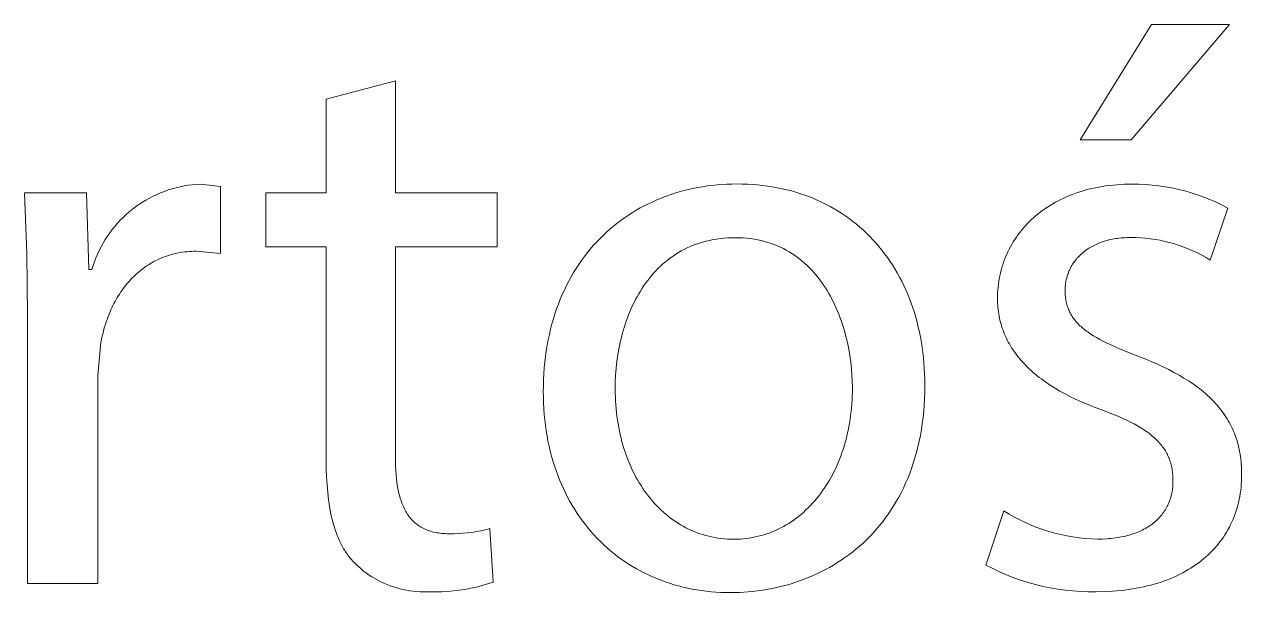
# Model space of a CAD drawing. Header units: millimetres. Extents: x 2840 to 6121, y 744 to 3036.
# Drawn here: x 5275.65 to 5325.23, y 798.66 to 821.79 of the extents above; entities that cross this region are included whole.
import ezdxf

# ---------------------------------------------------------------- set-up
doc = ezdxf.new("R2010")
doc.units = ezdxf.units.MM
doc.header["$MEASUREMENT"] = 0
doc.layers.add('Domyślny', color=7, linetype='Continuous', true_color=0x000000)

msp = doc.modelspace()

# ---------------------------------------------------------------- linework, layer by layer
at = {"layer": 'Domyślny', "color": 18, "lineweight": 15, "true_color": 0x000000}
for p, q in [((5318.652, 817.088), (5321.559, 821.787)), ((5324.738, 821.787), (5320.728, 817.088)), ((5321.559, 821.787), (5324.738, 821.787)), ((5287.947, 818.738), (5290.766, 819.492)), ((5290.766, 819.492), (5290.766, 814.925)), ((5287.947, 814.925), (5287.947, 818.738)), ((5320.728, 817.088), (5318.652, 817.088)), ((5281.357, 814.992), (5281.514, 815.047)), ((5281.514, 815.047), (5281.673, 815.097)), ((5281.673, 815.097), (5281.834, 815.141)), ((5281.834, 815.141), (5281.996, 815.179)), ((5281.996, 815.179), (5282.16, 815.212)), ((5282.16, 815.212), (5282.324, 815.239)), ((5282.324, 815.239), (5282.489, 815.26)), ((5282.489, 815.26), (5282.655, 815.276)), ((5282.655, 815.276), (5282.822, 815.286)), ((5282.822, 815.286), (5283.641, 815.187)), ((5283.641, 815.187), (5283.641, 812.467)), ((5302.506, 815.02), (5302.695, 815.067)), ((5302.695, 815.067), (5302.885, 815.109)), ((5302.885, 815.109), (5303.078, 815.148)), ((5303.078, 815.148), (5303.272, 815.181)), ((5303.272, 815.181), (5303.468, 815.211)), ((5303.468, 815.211), (5303.666, 815.235)), ((5303.666, 815.235), (5303.866, 815.256)), ((5303.866, 815.256), (5304.067, 815.272)), ((5304.067, 815.272), (5304.269, 815.283)), ((5304.269, 815.283), (5304.473, 815.29)), ((5304.473, 815.29), (5304.678, 815.292)), ((5304.678, 815.292), (5304.891, 815.29)), ((5304.891, 815.29), (5305.102, 815.283)), ((5305.102, 815.283), (5305.31, 815.271)), ((5305.31, 815.271), (5305.517, 815.254)), ((5305.517, 815.254), (5305.72, 815.232)), ((5305.72, 815.232), (5305.922, 815.206)), ((5305.922, 815.206), (5306.121, 815.175)), ((5306.121, 815.175), (5306.318, 815.14)), ((5306.318, 815.14), (5306.512, 815.1)), ((5306.512, 815.1), (5306.704, 815.056)), ((5306.704, 815.056), (5306.893, 815.007)), ((5318.73, 815), (5318.862, 815.039)), ((5318.862, 815.039), (5318.996, 815.074)), ((5318.996, 815.074), (5319.132, 815.107)), ((5319.132, 815.107), (5319.271, 815.138)), ((5319.271, 815.138), (5319.412, 815.165)), ((5319.412, 815.165), (5319.554, 815.19)), ((5319.554, 815.19), (5319.699, 815.212)), ((5319.699, 815.212), (5319.846, 815.231)), ((5319.846, 815.231), (5319.996, 815.248)), ((5319.996, 815.248), (5320.147, 815.261)), ((5320.147, 815.261), (5320.3, 815.272)), ((5320.3, 815.272), (5320.455, 815.28)), ((5320.455, 815.28), (5320.613, 815.284)), ((5320.613, 815.284), (5320.772, 815.286)), ((5320.772, 815.286), (5321.043, 815.282)), ((5321.043, 815.282), (5321.314, 815.27)), ((5321.314, 815.27), (5321.584, 815.249)), ((5321.584, 815.249), (5321.853, 815.218)), ((5321.853, 815.218), (5322.121, 815.179)), ((5322.121, 815.179), (5322.388, 815.13)), ((5322.388, 815.13), (5322.653, 815.073)), ((5322.653, 815.073), (5322.916, 815.007)), ((5275.761, 812.446), (5275.654, 814.925)), ((5275.654, 814.925), (5278.189, 814.925)), ((5278.189, 814.925), (5278.287, 811.811)), ((5280.322, 814.459), (5280.461, 814.551)), ((5280.461, 814.551), (5280.604, 814.637)), ((5280.604, 814.637), (5280.749, 814.719)), ((5280.749, 814.719), (5280.897, 814.795)), ((5280.897, 814.795), (5281.048, 814.866)), ((5281.048, 814.866), (5281.201, 814.932)), ((5281.201, 814.932), (5281.357, 814.992)), ((5285.489, 812.729), (5285.489, 814.925)), ((5285.489, 814.925), (5287.947, 814.925)), ((5290.766, 814.925), (5294.907, 814.925)), ((5294.907, 814.925), (5294.907, 812.729)), ((5301.071, 814.49), (5301.243, 814.571)), ((5301.243, 814.571), (5301.416, 814.648)), ((5301.416, 814.648), (5301.592, 814.721)), ((5301.592, 814.721), (5301.771, 814.789)), ((5301.771, 814.789), (5301.951, 814.853)), ((5301.951, 814.853), (5302.134, 814.913)), ((5302.134, 814.913), (5302.319, 814.969)), ((5302.319, 814.969), (5302.506, 815.02)), ((5306.893, 815.007), (5307.08, 814.954)), ((5307.08, 814.954), (5307.264, 814.896)), ((5307.264, 814.896), (5307.445, 814.834)), ((5307.445, 814.834), (5307.624, 814.768)), ((5307.624, 814.768), (5307.8, 814.697)), ((5307.8, 814.697), (5307.973, 814.623)), ((5307.973, 814.623), (5308.143, 814.544)), ((5308.143, 814.544), (5308.311, 814.461)), ((5317.534, 814.484), (5317.643, 814.546)), ((5317.643, 814.546), (5317.754, 814.606)), ((5317.754, 814.606), (5317.868, 814.663)), ((5317.868, 814.663), (5317.984, 814.719)), ((5317.984, 814.719), (5318.103, 814.772)), ((5318.103, 814.772), (5318.224, 814.822)), ((5318.224, 814.822), (5318.347, 814.87)), ((5318.347, 814.87), (5318.472, 814.916)), ((5318.472, 814.916), (5318.6, 814.96)), ((5318.6, 814.96), (5318.73, 815)), ((5322.916, 815.007), (5323.176, 814.932)), ((5323.176, 814.932), (5323.434, 814.848)), ((5323.434, 814.848), (5323.689, 814.756)), ((5323.689, 814.756), (5323.94, 814.655)), ((5323.94, 814.655), (5324.188, 814.545)), ((5324.188, 814.545), (5324.432, 814.428)), ((5279.677, 813.933), (5279.798, 814.047)), ((5279.798, 814.047), (5279.924, 814.157)), ((5279.924, 814.157), (5280.053, 814.262)), ((5280.053, 814.262), (5280.185, 814.363)), ((5280.185, 814.363), (5280.322, 814.459)), ((5300.252, 814.022), (5300.41, 814.124)), ((5300.41, 814.124), (5300.572, 814.222)), ((5300.572, 814.222), (5300.736, 814.315)), ((5300.736, 814.315), (5300.902, 814.405)), ((5300.902, 814.405), (5301.071, 814.49)), ((5308.311, 814.461), (5308.476, 814.374)), ((5308.476, 814.374), (5308.637, 814.282)), ((5308.637, 814.282), (5308.796, 814.187)), ((5308.796, 814.187), (5308.952, 814.088)), ((5308.952, 814.088), (5309.105, 813.985)), ((5316.837, 813.99), (5316.929, 814.067)), ((5316.929, 814.067), (5317.024, 814.141)), ((5317.024, 814.141), (5317.121, 814.214)), ((5317.121, 814.214), (5317.22, 814.284)), ((5317.22, 814.284), (5317.322, 814.353)), ((5317.322, 814.353), (5317.427, 814.419)), ((5317.427, 814.419), (5317.534, 814.484)), ((5324.673, 814.302), (5323.951, 812.194)), ((5324.432, 814.428), (5324.673, 814.302)), ((5279.232, 813.437), (5279.337, 813.567)), ((5279.337, 813.567), (5279.446, 813.693)), ((5279.446, 813.693), (5279.559, 813.815)), ((5279.559, 813.815), (5279.677, 813.933)), ((5299.501, 813.453), (5299.645, 813.575)), ((5299.645, 813.575), (5299.793, 813.693)), ((5299.793, 813.693), (5299.943, 813.807)), ((5299.943, 813.807), (5300.096, 813.917)), ((5300.096, 813.917), (5300.252, 814.022)), ((5309.105, 813.985), (5309.255, 813.878)), ((5309.255, 813.878), (5309.401, 813.767)), ((5309.401, 813.767), (5309.545, 813.653)), ((5309.545, 813.653), (5309.685, 813.534)), ((5309.685, 813.534), (5309.823, 813.412)), ((5316.336, 813.492), (5316.413, 813.58)), ((5316.413, 813.58), (5316.493, 813.665)), ((5316.493, 813.665), (5316.575, 813.749)), ((5316.575, 813.749), (5316.66, 813.831)), ((5316.66, 813.831), (5316.747, 813.912)), ((5316.747, 813.912), (5316.837, 813.99)), ((5278.946, 813.027), (5279.037, 813.167)), ((5279.037, 813.167), (5279.132, 813.303)), ((5279.132, 813.303), (5279.232, 813.437)), ((5298.955, 812.926), (5299.087, 813.063)), ((5299.087, 813.063), (5299.222, 813.197)), ((5299.222, 813.197), (5299.36, 813.327)), ((5299.36, 813.327), (5299.501, 813.453)), ((5303.849, 813.051), (5303.704, 813.027)), ((5303.996, 813.071), (5303.849, 813.051)), ((5304.146, 813.087), (5303.996, 813.071)), ((5304.299, 813.098), (5304.146, 813.087)), ((5304.454, 813.105), (5304.299, 813.098)), ((5304.612, 813.107), (5304.454, 813.105)), ((5304.771, 813.105), (5304.612, 813.107)), ((5304.927, 813.097), (5304.771, 813.105)), ((5305.08, 813.085), (5304.927, 813.097)), ((5305.23, 813.068), (5305.08, 813.085)), ((5305.376, 813.047), (5305.23, 813.068)), ((5305.52, 813.021), (5305.376, 813.047)), ((5309.823, 813.412), (5309.957, 813.286)), ((5309.957, 813.286), (5310.087, 813.157)), ((5310.087, 813.157), (5310.215, 813.024)), ((5315.99, 813.031), (5316.054, 813.126)), ((5316.054, 813.126), (5316.121, 813.22)), ((5316.121, 813.22), (5316.19, 813.312)), ((5316.19, 813.312), (5316.262, 813.403)), ((5316.262, 813.403), (5316.336, 813.492)), ((5319.963, 813.042), (5319.895, 813.028)), ((5320.032, 813.055), (5319.963, 813.042)), ((5320.103, 813.067), (5320.032, 813.055)), ((5320.174, 813.077), (5320.103, 813.067)), ((5320.247, 813.086), (5320.174, 813.077)), ((5320.321, 813.094), (5320.247, 813.086)), ((5320.396, 813.1), (5320.321, 813.094)), ((5320.472, 813.105), (5320.396, 813.1)), ((5320.549, 813.109), (5320.472, 813.105)), ((5320.627, 813.111), (5320.549, 813.109)), ((5320.706, 813.111), (5320.627, 813.111)), ((5320.907, 813.109), (5320.706, 813.111)), ((5321.108, 813.1), (5320.907, 813.109)), ((5321.309, 813.085), (5321.108, 813.1)), ((5321.508, 813.063), (5321.309, 813.085)), ((5321.707, 813.034), (5321.508, 813.063)), ((5278.635, 812.438), (5278.705, 812.589)), ((5278.705, 812.589), (5278.78, 812.738)), ((5278.78, 812.738), (5278.861, 812.883)), ((5278.861, 812.883), (5278.946, 813.027)), ((5282.373, 812.544), (5282.28, 812.536)), ((5282.467, 812.55), (5282.373, 812.544)), ((5282.562, 812.553), (5282.467, 812.55)), ((5282.658, 812.554), (5282.562, 812.553)), ((5283.641, 812.467), (5282.658, 812.554)), ((5287.947, 812.729), (5285.489, 812.729)), ((5287.947, 804.054), (5287.947, 812.729)), ((5294.907, 812.729), (5290.766, 812.729)), ((5290.766, 812.729), (5290.766, 804.152)), ((5298.579, 812.489), (5298.701, 812.639)), ((5298.701, 812.639), (5298.826, 812.784)), ((5298.826, 812.784), (5298.955, 812.926)), ((5302.41, 812.568), (5302.295, 812.502)), ((5302.527, 812.631), (5302.41, 812.568)), ((5302.647, 812.69), (5302.527, 812.631)), ((5302.77, 812.745), (5302.647, 812.69)), ((5302.895, 812.797), (5302.77, 812.745)), ((5303.023, 812.845), (5302.895, 812.797)), ((5303.154, 812.889), (5303.023, 812.845)), ((5303.287, 812.929), (5303.154, 812.889)), ((5303.423, 812.966), (5303.287, 812.929)), ((5303.562, 812.998), (5303.423, 812.966)), ((5303.704, 813.027), (5303.562, 812.998)), ((5305.661, 812.99), (5305.52, 813.021)), ((5305.799, 812.955), (5305.661, 812.99)), ((5305.934, 812.916), (5305.799, 812.955)), ((5306.066, 812.873), (5305.934, 812.916)), ((5306.196, 812.826), (5306.066, 812.873)), ((5306.322, 812.775), (5306.196, 812.826)), ((5306.446, 812.72), (5306.322, 812.775)), ((5306.566, 812.661), (5306.446, 812.72)), ((5306.684, 812.598), (5306.566, 812.661)), ((5306.8, 812.532), (5306.684, 812.598)), ((5310.215, 813.024), (5310.339, 812.887)), ((5310.339, 812.887), (5310.46, 812.747)), ((5310.46, 812.747), (5310.577, 812.603)), ((5310.577, 812.603), (5310.691, 812.456)), ((5315.711, 812.532), (5315.761, 812.634)), ((5315.761, 812.634), (5315.815, 812.735)), ((5315.815, 812.735), (5315.87, 812.835)), ((5315.87, 812.835), (5315.929, 812.934)), ((5315.929, 812.934), (5315.99, 813.031)), ((5318.822, 812.545), (5318.777, 812.51)), ((5318.867, 812.58), (5318.822, 812.545)), ((5318.914, 812.614), (5318.867, 812.58)), ((5318.962, 812.646), (5318.914, 812.614)), ((5319.012, 812.678), (5318.962, 812.646)), ((5319.062, 812.709), (5319.012, 812.678)), ((5319.114, 812.739), (5319.062, 812.709)), ((5319.167, 812.767), (5319.114, 812.739)), ((5319.221, 812.795), (5319.167, 812.767)), ((5319.276, 812.822), (5319.221, 812.795)), ((5319.333, 812.848), (5319.276, 812.822)), ((5319.391, 812.872), (5319.333, 812.848)), ((5319.449, 812.896), (5319.391, 812.872)), ((5319.51, 812.918), (5319.449, 812.896)), ((5319.571, 812.94), (5319.51, 812.918)), ((5319.633, 812.96), (5319.571, 812.94)), ((5319.697, 812.979), (5319.633, 812.96)), ((5319.762, 812.996), (5319.697, 812.979)), ((5319.827, 813.013), (5319.762, 812.996)), ((5319.895, 813.028), (5319.827, 813.013)), ((5321.905, 812.999), (5321.707, 813.034)), ((5322.102, 812.957), (5321.905, 812.999)), ((5322.297, 812.909), (5322.102, 812.957)), ((5322.49, 812.854), (5322.297, 812.909)), ((5322.682, 812.793), (5322.49, 812.854)), ((5322.871, 812.726), (5322.682, 812.793)), ((5323.058, 812.652), (5322.871, 812.726)), ((5323.243, 812.572), (5323.058, 812.652)), ((5323.425, 812.486), (5323.243, 812.572)), ((5275.785, 809.965), (5275.761, 812.446)), ((5278.456, 811.971), (5278.51, 812.128)), ((5278.51, 812.128), (5278.57, 812.284)), ((5278.57, 812.284), (5278.635, 812.438)), ((5280.779, 812.047), (5280.706, 812.002)), ((5280.854, 812.091), (5280.779, 812.047)), ((5280.929, 812.133), (5280.854, 812.091)), ((5281.006, 812.173), (5280.929, 812.133)), ((5281.083, 812.211), (5281.006, 812.173)), ((5281.162, 812.247), (5281.083, 812.211)), ((5281.242, 812.281), (5281.162, 812.247)), ((5281.323, 812.313), (5281.242, 812.281)), ((5281.405, 812.344), (5281.323, 812.313)), ((5281.488, 812.372), (5281.405, 812.344)), ((5281.572, 812.399), (5281.488, 812.372)), ((5281.657, 812.423), (5281.572, 812.399)), ((5281.743, 812.446), (5281.657, 812.423)), ((5281.83, 812.466), (5281.743, 812.446)), ((5281.918, 812.484), (5281.83, 812.466)), ((5282.007, 812.5), (5281.918, 812.484)), ((5282.097, 812.515), (5282.007, 812.5)), ((5282.188, 812.527), (5282.097, 812.515)), ((5282.28, 812.536), (5282.188, 812.527)), ((5298.235, 812.019), (5298.346, 812.179)), ((5298.346, 812.179), (5298.461, 812.336)), ((5298.461, 812.336), (5298.579, 812.489)), ((5301.761, 812.125), (5301.662, 812.04)), ((5301.863, 812.206), (5301.761, 812.125)), ((5301.967, 812.285), (5301.863, 812.206)), ((5302.073, 812.361), (5301.967, 812.285)), ((5302.183, 812.433), (5302.073, 812.361)), ((5302.295, 812.502), (5302.183, 812.433)), ((5306.912, 812.463), (5306.8, 812.532)), ((5307.022, 812.39), (5306.912, 812.463)), ((5307.129, 812.314), (5307.022, 812.39)), ((5307.233, 812.234), (5307.129, 812.314)), ((5307.334, 812.152), (5307.233, 812.234)), ((5307.433, 812.066), (5307.334, 812.152)), ((5307.529, 811.978), (5307.433, 812.066)), ((5310.691, 812.456), (5310.801, 812.306)), ((5310.801, 812.306), (5310.908, 812.152)), ((5310.908, 812.152), (5311.011, 811.995)), ((5315.5, 812), (5315.537, 812.109)), ((5315.537, 812.109), (5315.576, 812.216)), ((5315.576, 812.216), (5315.618, 812.323)), ((5315.618, 812.323), (5315.663, 812.428)), ((5315.663, 812.428), (5315.711, 812.532)), ((5318.372, 812.066), (5318.343, 812.022)), ((5318.403, 812.11), (5318.372, 812.066)), ((5318.435, 812.154), (5318.403, 812.11)), ((5318.468, 812.196), (5318.435, 812.154)), ((5318.502, 812.238), (5318.468, 812.196)), ((5318.537, 812.28), (5318.502, 812.238)), ((5318.574, 812.32), (5318.537, 812.28)), ((5318.612, 812.36), (5318.574, 812.32)), ((5318.652, 812.398), (5318.612, 812.36)), ((5318.692, 812.436), (5318.652, 812.398)), ((5318.734, 812.474), (5318.692, 812.436)), ((5318.777, 812.51), (5318.734, 812.474)), ((5323.603, 812.395), (5323.425, 812.486)), ((5323.779, 812.297), (5323.603, 812.395)), ((5323.951, 812.194), (5323.779, 812.297)), ((5278.287, 811.811), (5278.408, 811.811)), ((5278.408, 811.811), (5278.456, 811.971)), ((5280.161, 811.577), (5280.098, 811.516)), ((5280.225, 811.636), (5280.161, 811.577)), ((5280.29, 811.693), (5280.225, 811.636)), ((5280.357, 811.749), (5280.29, 811.693)), ((5280.424, 811.803), (5280.357, 811.749)), ((5280.493, 811.855), (5280.424, 811.803)), ((5280.563, 811.906), (5280.493, 811.855)), ((5280.634, 811.955), (5280.563, 811.906)), ((5280.706, 812.002), (5280.634, 811.955)), ((5297.923, 811.514), (5298.023, 811.686)), ((5298.023, 811.686), (5298.127, 811.854)), ((5298.127, 811.854), (5298.235, 812.019)), ((5301.206, 811.575), (5301.122, 811.474)), ((5301.292, 811.673), (5301.206, 811.575)), ((5301.381, 811.769), (5301.292, 811.673)), ((5301.472, 811.862), (5301.381, 811.769)), ((5301.566, 811.952), (5301.472, 811.862)), ((5301.662, 812.04), (5301.566, 811.952)), ((5307.623, 811.887), (5307.529, 811.978)), ((5307.713, 811.793), (5307.623, 811.887)), ((5307.802, 811.696), (5307.713, 811.793)), ((5307.887, 811.597), (5307.802, 811.696)), ((5307.97, 811.495), (5307.887, 811.597)), ((5311.011, 811.995), (5311.11, 811.835)), ((5311.11, 811.835), (5311.206, 811.671)), ((5311.206, 811.671), (5311.299, 811.504)), ((5315.36, 811.441), (5315.383, 811.555)), ((5315.383, 811.555), (5315.408, 811.668)), ((5315.408, 811.668), (5315.436, 811.78)), ((5315.436, 811.78), (5315.467, 811.89)), ((5315.467, 811.89), (5315.5, 812)), ((5318.14, 811.592), (5318.125, 811.541)), ((5318.158, 811.642), (5318.14, 811.592)), ((5318.176, 811.691), (5318.158, 811.642)), ((5318.196, 811.74), (5318.176, 811.691)), ((5318.217, 811.789), (5318.196, 811.74)), ((5318.24, 811.836), (5318.217, 811.789)), ((5318.264, 811.884), (5318.24, 811.836)), ((5318.289, 811.93), (5318.264, 811.884)), ((5318.316, 811.976), (5318.289, 811.93)), ((5318.343, 812.022), (5318.316, 811.976)), ((5279.747, 811.119), (5279.693, 811.048)), ((5279.802, 811.189), (5279.747, 811.119)), ((5279.859, 811.258), (5279.802, 811.189)), ((5279.917, 811.325), (5279.859, 811.258)), ((5279.976, 811.39), (5279.917, 811.325)), ((5280.037, 811.454), (5279.976, 811.39)), ((5280.098, 811.516), (5280.037, 811.454)), ((5297.646, 810.977), (5297.734, 811.16)), ((5297.734, 811.16), (5297.827, 811.339)), ((5297.827, 811.339), (5297.923, 811.514)), ((5300.887, 811.157), (5300.813, 811.047)), ((5300.963, 811.265), (5300.887, 811.157)), ((5301.041, 811.37), (5300.963, 811.265)), ((5301.122, 811.474), (5301.041, 811.37)), ((5308.051, 811.392), (5307.97, 811.495)), ((5308.129, 811.285), (5308.051, 811.392)), ((5308.204, 811.177), (5308.129, 811.285)), ((5308.277, 811.067), (5308.204, 811.177)), ((5308.347, 810.954), (5308.277, 811.067)), ((5311.299, 811.504), (5311.387, 811.334)), ((5311.387, 811.334), (5311.472, 811.161)), ((5311.472, 811.161), (5311.553, 810.985)), ((5315.301, 810.977), (5315.311, 811.094)), ((5315.311, 811.094), (5315.325, 811.211)), ((5315.325, 811.211), (5315.341, 811.326)), ((5315.341, 811.326), (5315.36, 811.441)), ((5318.043, 811.068), (5318.041, 811.014)), ((5318.047, 811.122), (5318.043, 811.068)), ((5318.052, 811.176), (5318.047, 811.122)), ((5318.058, 811.229), (5318.052, 811.176)), ((5318.066, 811.282), (5318.058, 811.229)), ((5318.075, 811.335), (5318.066, 811.282)), ((5318.085, 811.387), (5318.075, 811.335)), ((5318.097, 811.439), (5318.085, 811.387)), ((5318.11, 811.49), (5318.097, 811.439)), ((5318.125, 811.541), (5318.11, 811.49)), ((5279.394, 810.589), (5279.349, 810.508)), ((5279.441, 810.669), (5279.394, 810.589)), ((5279.488, 810.748), (5279.441, 810.669)), ((5279.538, 810.825), (5279.488, 810.748)), ((5279.588, 810.901), (5279.538, 810.825)), ((5279.64, 810.975), (5279.588, 810.901)), ((5279.693, 811.048), (5279.64, 810.975)), ((5297.404, 810.406), (5297.481, 810.6)), ((5297.481, 810.6), (5297.561, 810.79)), ((5297.561, 810.79), (5297.646, 810.977)), ((5300.544, 810.585), (5300.483, 810.465)), ((5300.607, 810.704), (5300.544, 810.585)), ((5300.674, 810.82), (5300.607, 810.704)), ((5300.742, 810.934), (5300.674, 810.82)), ((5300.813, 811.047), (5300.742, 810.934)), ((5308.415, 810.84), (5308.347, 810.954)), ((5308.48, 810.724), (5308.415, 810.84)), ((5308.543, 810.606), (5308.48, 810.724)), ((5308.604, 810.487), (5308.543, 810.606)), ((5311.553, 810.985), (5311.631, 810.806)), ((5311.631, 810.806), (5311.704, 810.624)), ((5311.704, 810.624), (5311.773, 810.439)), ((5315.287, 810.62), (5315.289, 810.74)), ((5315.288, 810.531), (5315.287, 810.62)), ((5315.289, 810.74), (5315.293, 810.859)), ((5315.293, 810.859), (5315.301, 810.977)), ((5318.041, 811.014), (5318.04, 810.959)), ((5318.04, 810.959), (5318.041, 810.898)), ((5318.041, 810.898), (5318.043, 810.837)), ((5318.043, 810.837), (5318.047, 810.778)), ((5318.047, 810.778), (5318.052, 810.719)), ((5318.052, 810.719), (5318.058, 810.662)), ((5318.058, 810.662), (5318.066, 810.606)), ((5318.066, 810.606), (5318.075, 810.55)), ((5279.143, 810.083), (5279.105, 809.994)), ((5279.181, 810.17), (5279.143, 810.083)), ((5279.221, 810.257), (5279.181, 810.17)), ((5279.262, 810.342), (5279.221, 810.257)), ((5279.305, 810.426), (5279.262, 810.342)), ((5279.349, 810.508), (5279.305, 810.426)), ((5297.264, 810.008), (5297.332, 810.209)), ((5297.332, 810.209), (5297.404, 810.406)), ((5300.314, 810.095), (5300.262, 809.968)), ((5300.368, 810.22), (5300.314, 810.095)), ((5300.424, 810.343), (5300.368, 810.22)), ((5300.483, 810.465), (5300.424, 810.343)), ((5308.662, 810.366), (5308.604, 810.487)), ((5308.717, 810.244), (5308.662, 810.366)), ((5308.771, 810.121), (5308.717, 810.244)), ((5308.822, 809.996), (5308.771, 810.121)), ((5311.773, 810.439), (5311.839, 810.251)), ((5311.839, 810.251), (5311.901, 810.06)), ((5315.291, 810.443), (5315.288, 810.531)), ((5315.296, 810.355), (5315.291, 810.443)), ((5315.303, 810.268), (5315.296, 810.355)), ((5315.312, 810.181), (5315.303, 810.268)), ((5315.323, 810.094), (5315.312, 810.181)), ((5315.336, 810.008), (5315.323, 810.094)), ((5318.075, 810.55), (5318.086, 810.496)), ((5318.086, 810.496), (5318.098, 810.442)), ((5318.098, 810.442), (5318.111, 810.389)), ((5318.111, 810.389), (5318.126, 810.337)), ((5318.126, 810.337), (5318.143, 810.286)), ((5318.143, 810.286), (5318.161, 810.236)), ((5318.161, 810.236), (5318.18, 810.187)), ((5318.18, 810.187), (5318.201, 810.138)), ((5318.201, 810.138), (5318.223, 810.09)), ((5318.223, 810.09), (5318.247, 810.043)), ((5275.785, 799.028), (5275.785, 809.965)), ((5278.97, 809.626), (5278.911, 809.436)), ((5279.035, 809.812), (5278.97, 809.626)), ((5279.069, 809.904), (5279.035, 809.812)), ((5279.105, 809.994), (5279.069, 809.904)), ((5297.086, 809.385), (5297.141, 809.596)), ((5297.141, 809.596), (5297.2, 809.804)), ((5297.2, 809.804), (5297.264, 810.008)), ((5300.122, 809.579), (5300.08, 809.447)), ((5300.166, 809.71), (5300.122, 809.579)), ((5300.213, 809.84), (5300.166, 809.71)), ((5300.262, 809.968), (5300.213, 809.84)), ((5308.87, 809.87), (5308.822, 809.996)), ((5308.916, 809.743), (5308.87, 809.87)), ((5308.96, 809.615), (5308.916, 809.743)), ((5309.002, 809.487), (5308.96, 809.615)), ((5311.901, 810.06), (5311.958, 809.866)), ((5311.958, 809.866), (5312.012, 809.669)), ((5312.012, 809.669), (5312.061, 809.47)), ((5315.35, 809.923), (5315.336, 810.008)), ((5315.367, 809.838), (5315.35, 809.923)), ((5315.386, 809.753), (5315.367, 809.838)), ((5315.407, 809.669), (5315.386, 809.753)), ((5315.43, 809.586), (5315.407, 809.669)), ((5315.455, 809.503), (5315.43, 809.586)), ((5318.247, 810.043), (5318.272, 809.997)), ((5318.272, 809.997), (5318.298, 809.951)), ((5318.298, 809.951), (5318.327, 809.906)), ((5318.327, 809.906), (5318.356, 809.861)), ((5318.356, 809.861), (5318.387, 809.817)), ((5318.387, 809.817), (5318.42, 809.774)), ((5318.42, 809.774), (5318.454, 809.732)), ((5318.454, 809.732), (5318.489, 809.689)), ((5318.489, 809.689), (5318.526, 809.648)), ((5318.526, 809.648), (5318.565, 809.607)), ((5318.565, 809.607), (5318.604, 809.566)), ((5278.858, 809.241), (5278.81, 809.042)), ((5278.911, 809.436), (5278.858, 809.241)), ((5296.99, 808.951), (5297.036, 809.17)), ((5297.036, 809.17), (5297.086, 809.385)), ((5300.003, 809.18), (5299.968, 809.045)), ((5300.04, 809.314), (5300.003, 809.18)), ((5300.08, 809.447), (5300.04, 809.314)), ((5309.041, 809.357), (5309.002, 809.487)), ((5309.113, 809.097), (5309.041, 809.357)), ((5309.176, 808.835), (5309.113, 809.097)), ((5312.061, 809.47), (5312.107, 809.268)), ((5312.107, 809.268), (5312.148, 809.064)), ((5315.482, 809.421), (5315.455, 809.503)), ((5315.511, 809.339), (5315.482, 809.421)), ((5315.542, 809.258), (5315.511, 809.339)), ((5315.575, 809.177), (5315.542, 809.258)), ((5315.61, 809.097), (5315.575, 809.177)), ((5315.647, 809.017), (5315.61, 809.097)), ((5318.604, 809.566), (5318.646, 809.526)), ((5318.646, 809.526), (5318.689, 809.487)), ((5318.689, 809.487), (5318.733, 809.448)), ((5318.733, 809.448), (5318.779, 809.409)), ((5318.779, 809.409), (5318.827, 809.371)), ((5318.827, 809.371), (5318.876, 809.333)), ((5318.876, 809.333), (5318.926, 809.295)), ((5318.926, 809.295), (5318.978, 809.258)), ((5318.978, 809.258), (5319.087, 809.184)), ((5319.087, 809.184), (5319.202, 809.111)), ((5319.202, 809.111), (5319.323, 809.04)), ((5278.768, 808.839), (5278.648, 807.495)), ((5278.81, 809.042), (5278.768, 808.839)), ((5296.912, 808.505), (5296.948, 808.73)), ((5296.948, 808.73), (5296.99, 808.951)), ((5299.877, 808.633), (5299.828, 808.355)), ((5299.936, 808.908), (5299.877, 808.633)), ((5299.968, 809.045), (5299.936, 808.908)), ((5309.23, 808.571), (5309.176, 808.835)), ((5312.148, 809.064), (5312.185, 808.856)), ((5312.185, 808.856), (5312.218, 808.646)), ((5312.218, 808.646), (5312.246, 808.434)), ((5315.686, 808.939), (5315.647, 809.017)), ((5315.727, 808.86), (5315.686, 808.939)), ((5315.771, 808.782), (5315.727, 808.86)), ((5315.816, 808.705), (5315.771, 808.782)), ((5315.863, 808.628), (5315.816, 808.705)), ((5315.913, 808.552), (5315.863, 808.628)), ((5319.323, 809.04), (5319.45, 808.969)), ((5319.45, 808.969), (5319.583, 808.898)), ((5319.583, 808.898), (5319.723, 808.828)), ((5319.723, 808.828), (5320.021, 808.688)), ((5320.021, 808.688), (5320.344, 808.548)), ((5296.852, 808.044), (5296.88, 808.276)), ((5296.88, 808.276), (5296.912, 808.505)), ((5299.828, 808.355), (5299.788, 808.075)), ((5309.275, 808.307), (5309.23, 808.571)), ((5309.312, 808.044), (5309.275, 808.307)), ((5312.246, 808.434), (5312.271, 808.219)), ((5312.271, 808.219), (5312.29, 808.002)), ((5315.964, 808.477), (5315.913, 808.552)), ((5316.018, 808.402), (5315.964, 808.477)), ((5316.073, 808.328), (5316.018, 808.402)), ((5316.131, 808.255), (5316.073, 808.328)), ((5316.191, 808.182), (5316.131, 808.255)), ((5316.253, 808.109), (5316.191, 808.182)), ((5316.317, 808.038), (5316.253, 808.109)), ((5320.344, 808.548), (5321.067, 808.26)), ((5321.067, 808.26), (5321.321, 808.16)), ((5321.321, 808.16), (5321.567, 808.058)), ((5296.812, 807.571), (5296.83, 807.809)), ((5296.83, 807.809), (5296.852, 808.044)), ((5299.757, 807.794), (5299.735, 807.511)), ((5299.788, 808.075), (5299.757, 807.794)), ((5309.34, 807.782), (5309.312, 808.044)), ((5309.36, 807.522), (5309.34, 807.782)), ((5312.29, 808.002), (5312.306, 807.782)), ((5312.306, 807.782), (5312.317, 807.56)), ((5316.383, 807.967), (5316.317, 808.038)), ((5316.451, 807.896), (5316.383, 807.967)), ((5316.522, 807.827), (5316.451, 807.896)), ((5316.594, 807.758), (5316.522, 807.827)), ((5316.668, 807.689), (5316.594, 807.758)), ((5316.745, 807.622), (5316.668, 807.689)), ((5316.824, 807.555), (5316.745, 807.622)), ((5321.567, 808.058), (5321.806, 807.953)), ((5321.806, 807.953), (5322.036, 807.847)), ((5322.036, 807.847), (5322.259, 807.738)), ((5322.259, 807.738), (5322.474, 807.626)), ((5322.474, 807.626), (5322.68, 807.512)), ((5278.648, 807.495), (5278.648, 799.028)), ((5296.792, 807.084), (5296.8, 807.329)), ((5296.8, 807.329), (5296.812, 807.571)), ((5299.722, 807.228), (5299.718, 806.945)), ((5299.735, 807.511), (5299.722, 807.228)), ((5309.372, 807.264), (5309.36, 807.522)), ((5309.376, 807.01), (5309.372, 807.264)), ((5312.317, 807.56), (5312.324, 807.335)), ((5312.326, 807.109), (5312.323, 806.836)), ((5312.324, 807.335), (5312.326, 807.109)), ((5316.905, 807.488), (5316.824, 807.555)), ((5316.988, 807.423), (5316.905, 807.488)), ((5317.073, 807.358), (5316.988, 807.423)), ((5317.25, 807.23), (5317.073, 807.358)), ((5317.435, 807.105), (5317.25, 807.23)), ((5317.629, 806.983), (5317.435, 807.105)), ((5322.68, 807.512), (5322.879, 807.396)), ((5322.879, 807.396), (5323.07, 807.276)), ((5323.07, 807.276), (5323.253, 807.154)), ((5323.253, 807.154), (5323.427, 807.028)), ((5296.789, 806.836), (5296.792, 807.084)), ((5296.792, 806.602), (5296.789, 806.836)), ((5296.799, 806.371), (5296.792, 806.602)), ((5299.718, 806.945), (5299.719, 806.783)), ((5299.719, 806.783), (5299.723, 806.622)), ((5299.723, 806.622), (5299.731, 806.462)), ((5309.363, 806.513), (5309.37, 806.677)), ((5309.37, 806.677), (5309.375, 806.843)), ((5309.375, 806.843), (5309.376, 807.01)), ((5312.323, 806.836), (5312.314, 806.567)), ((5317.831, 806.865), (5317.629, 806.983)), ((5318.042, 806.749), (5317.831, 806.865)), ((5318.262, 806.636), (5318.042, 806.749)), ((5318.491, 806.526), (5318.262, 806.636)), ((5323.427, 807.028), (5323.512, 806.964)), ((5323.512, 806.964), (5323.594, 806.899)), ((5323.594, 806.899), (5323.674, 806.834)), ((5323.674, 806.834), (5323.753, 806.767)), ((5323.753, 806.767), (5323.829, 806.7)), ((5323.829, 806.7), (5323.904, 806.632)), ((5323.904, 806.632), (5323.976, 806.562)), ((5296.811, 806.143), (5296.799, 806.371)), ((5296.828, 805.917), (5296.811, 806.143)), ((5299.731, 806.462), (5299.741, 806.304)), ((5299.741, 806.304), (5299.754, 806.147)), ((5299.754, 806.147), (5299.769, 805.991)), ((5309.323, 806.03), (5309.339, 806.189)), ((5309.339, 806.189), (5309.352, 806.35)), ((5309.352, 806.35), (5309.363, 806.513)), ((5312.3, 806.304), (5312.28, 806.045)), ((5312.314, 806.567), (5312.3, 806.304)), ((5318.728, 806.419), (5318.491, 806.526)), ((5318.975, 806.316), (5318.728, 806.419)), ((5319.23, 806.216), (5318.975, 806.316)), ((5319.494, 806.119), (5319.23, 806.216)), ((5319.878, 805.972), (5319.494, 806.119)), ((5323.976, 806.562), (5324.046, 806.492)), ((5324.046, 806.492), (5324.115, 806.421)), ((5324.115, 806.421), (5324.181, 806.35)), ((5324.181, 806.35), (5324.245, 806.277)), ((5324.245, 806.277), (5324.307, 806.203)), ((5324.307, 806.203), (5324.368, 806.128)), ((5324.368, 806.128), (5324.426, 806.052)), ((5296.849, 805.695), (5296.828, 805.917)), ((5296.875, 805.475), (5296.849, 805.695)), ((5299.769, 805.991), (5299.788, 805.837)), ((5299.788, 805.837), (5299.809, 805.685)), ((5299.809, 805.685), (5299.833, 805.534)), ((5309.257, 805.562), (5309.282, 805.716)), ((5309.282, 805.716), (5309.304, 805.872)), ((5309.304, 805.872), (5309.323, 806.03)), ((5312.254, 805.791), (5312.222, 805.542)), ((5312.28, 806.045), (5312.254, 805.791)), ((5320.232, 805.824), (5319.878, 805.972)), ((5320.397, 805.75), (5320.232, 805.824)), ((5320.556, 805.675), (5320.397, 805.75)), ((5320.707, 805.6), (5320.556, 805.675)), ((5324.426, 806.052), (5324.482, 805.976)), ((5324.482, 805.976), (5324.536, 805.898)), ((5324.536, 805.898), (5324.588, 805.819)), ((5324.588, 805.819), (5324.639, 805.739)), ((5324.639, 805.739), (5324.687, 805.658)), ((5324.687, 805.658), (5324.733, 805.576)), ((5296.906, 805.258), (5296.875, 805.475)), ((5296.941, 805.045), (5296.906, 805.258)), ((5299.833, 805.534), (5299.86, 805.385)), ((5299.86, 805.385), (5299.889, 805.237)), ((5299.889, 805.237), (5299.921, 805.091)), ((5309.131, 804.963), (5309.166, 805.11)), ((5309.166, 805.11), (5309.199, 805.259)), ((5309.199, 805.259), (5309.229, 805.409)), ((5309.229, 805.409), (5309.257, 805.562)), ((5312.186, 805.298), (5312.144, 805.058)), ((5312.222, 805.542), (5312.186, 805.298)), ((5320.852, 805.525), (5320.707, 805.6)), ((5320.989, 805.448), (5320.852, 805.525)), ((5321.119, 805.371), (5320.989, 805.448)), ((5321.243, 805.293), (5321.119, 805.371)), ((5321.36, 805.213), (5321.243, 805.293)), ((5321.416, 805.173), (5321.36, 805.213)), ((5321.47, 805.132), (5321.416, 805.173)), ((5321.523, 805.091), (5321.47, 805.132)), ((5324.733, 805.576), (5324.777, 805.493)), ((5324.777, 805.493), (5324.819, 805.409)), ((5324.819, 805.409), (5324.859, 805.323)), ((5324.859, 805.323), (5324.897, 805.237)), ((5324.897, 805.237), (5324.933, 805.149)), ((5324.933, 805.149), (5324.967, 805.06)), ((5296.98, 804.834), (5296.941, 805.045)), ((5297.024, 804.626), (5296.98, 804.834)), ((5297.072, 804.421), (5297.024, 804.626)), ((5299.921, 805.091), (5299.955, 804.947)), ((5299.955, 804.947), (5299.992, 804.804)), ((5299.992, 804.804), (5300.032, 804.664)), ((5300.032, 804.664), (5300.074, 804.525)), ((5309.009, 804.534), (5309.052, 804.675)), ((5309.052, 804.675), (5309.093, 804.818)), ((5309.093, 804.818), (5309.131, 804.963)), ((5312.096, 804.823), (5312.044, 804.593)), ((5312.144, 805.058), (5312.096, 804.823)), ((5321.574, 805.05), (5321.523, 805.091)), ((5321.623, 805.009), (5321.574, 805.05)), ((5321.671, 804.967), (5321.623, 805.009)), ((5321.717, 804.924), (5321.671, 804.967)), ((5321.762, 804.881), (5321.717, 804.924)), ((5321.805, 804.838), (5321.762, 804.881)), ((5321.847, 804.795), (5321.805, 804.838)), ((5321.887, 804.75), (5321.847, 804.795)), ((5321.925, 804.706), (5321.887, 804.75)), ((5321.962, 804.661), (5321.925, 804.706)), ((5321.998, 804.615), (5321.962, 804.661)), ((5322.032, 804.569), (5321.998, 804.615)), ((5324.967, 805.06), (5324.998, 804.97)), ((5324.998, 804.97), (5325.028, 804.878)), ((5325.028, 804.878), (5325.056, 804.786)), ((5325.056, 804.786), (5325.082, 804.692)), ((5325.082, 804.692), (5325.105, 804.597)), ((5290.766, 804.152), (5290.768, 803.97)), ((5297.124, 804.219), (5297.072, 804.421)), ((5297.181, 804.02), (5297.124, 804.219)), ((5300.074, 804.525), (5300.119, 804.388)), ((5300.119, 804.388), (5300.166, 804.253)), ((5300.166, 804.253), (5300.216, 804.12)), ((5300.216, 804.12), (5300.268, 803.989)), ((5308.811, 803.991), (5308.864, 804.123)), ((5308.864, 804.123), (5308.915, 804.258)), ((5308.915, 804.258), (5308.963, 804.395)), ((5308.963, 804.395), (5309.009, 804.534)), ((5311.925, 804.146), (5311.858, 803.93)), ((5311.987, 804.367), (5311.925, 804.146)), ((5312.044, 804.593), (5311.987, 804.367)), ((5322.065, 804.522), (5322.032, 804.569)), ((5322.096, 804.475), (5322.065, 804.522)), ((5322.125, 804.427), (5322.096, 804.475)), ((5322.153, 804.379), (5322.125, 804.427)), ((5322.18, 804.33), (5322.153, 804.379)), ((5322.206, 804.28), (5322.18, 804.33)), ((5322.229, 804.23), (5322.206, 804.28)), ((5322.252, 804.179), (5322.229, 804.23)), ((5322.273, 804.128), (5322.252, 804.179)), ((5322.293, 804.075), (5322.273, 804.128)), ((5325.105, 804.597), (5325.127, 804.501)), ((5325.127, 804.501), (5325.146, 804.403)), ((5325.146, 804.403), (5325.164, 804.304)), ((5325.164, 804.304), (5325.179, 804.204)), ((5325.179, 804.204), (5325.193, 804.102)), ((5287.951, 803.709), (5287.947, 804.054)), ((5287.962, 803.374), (5287.951, 803.709)), ((5290.768, 803.97), (5290.773, 803.793)), ((5290.773, 803.793), (5290.781, 803.621)), ((5290.781, 803.621), (5290.794, 803.455)), ((5297.242, 803.825), (5297.181, 804.02)), ((5297.307, 803.632), (5297.242, 803.825)), ((5297.376, 803.443), (5297.307, 803.632)), ((5300.268, 803.989), (5300.322, 803.86)), ((5300.322, 803.86), (5300.379, 803.733)), ((5300.379, 803.733), (5300.438, 803.608)), ((5308.637, 803.606), (5308.697, 803.732)), ((5308.697, 803.732), (5308.755, 803.86)), ((5308.755, 803.86), (5308.811, 803.991)), ((5311.786, 803.719), (5311.71, 803.512)), ((5311.858, 803.93), (5311.786, 803.719)), ((5322.311, 804.022), (5322.293, 804.075)), ((5322.328, 803.969), (5322.311, 804.022)), ((5322.344, 803.915), (5322.328, 803.969)), ((5322.358, 803.86), (5322.344, 803.915)), ((5322.372, 803.804), (5322.358, 803.86)), ((5322.383, 803.747), (5322.372, 803.804)), ((5322.394, 803.69), (5322.383, 803.747)), ((5322.403, 803.632), (5322.394, 803.69)), ((5322.411, 803.573), (5322.403, 803.632)), ((5325.193, 804.102), (5325.204, 803.999)), ((5325.204, 803.999), (5325.213, 803.895)), ((5325.213, 803.895), (5325.22, 803.789)), ((5325.22, 803.789), (5325.226, 803.682)), ((5325.226, 803.682), (5325.229, 803.574)), ((5287.981, 803.051), (5287.962, 803.374)), ((5290.794, 803.455), (5290.809, 803.293)), ((5290.809, 803.293), (5290.829, 803.136)), ((5290.829, 803.136), (5290.852, 802.985)), ((5297.449, 803.257), (5297.376, 803.443)), ((5297.526, 803.074), (5297.449, 803.257)), ((5300.438, 803.608), (5300.5, 803.485)), ((5300.5, 803.485), (5300.563, 803.365)), ((5300.563, 803.365), (5300.629, 803.247)), ((5300.629, 803.247), (5300.697, 803.131)), ((5300.697, 803.131), (5300.768, 803.018)), ((5308.301, 803.011), (5308.373, 803.125)), ((5308.373, 803.125), (5308.442, 803.242)), ((5308.442, 803.242), (5308.509, 803.361)), ((5308.509, 803.361), (5308.574, 803.482)), ((5308.574, 803.482), (5308.637, 803.606)), ((5311.63, 803.309), (5311.544, 803.111)), ((5311.71, 803.512), (5311.63, 803.309)), ((5322.418, 803.513), (5322.411, 803.573)), ((5322.423, 803.453), (5322.418, 803.513)), ((5322.427, 803.391), (5322.423, 803.453)), ((5322.43, 803.329), (5322.427, 803.391)), ((5322.432, 803.266), (5322.43, 803.329)), ((5322.43, 803.079), (5322.432, 803.14)), ((5322.433, 803.202), (5322.432, 803.266)), ((5322.432, 803.14), (5322.433, 803.202)), ((5325.223, 803.204), (5325.216, 803.076)), ((5325.228, 803.333), (5325.223, 803.204)), ((5325.23, 803.464), (5325.228, 803.333)), ((5325.229, 803.574), (5325.23, 803.464)), ((5288.008, 802.738), (5287.981, 803.051)), ((5288.043, 802.437), (5288.008, 802.738)), ((5290.852, 802.985), (5290.88, 802.839)), ((5290.88, 802.839), (5290.895, 802.768)), ((5290.895, 802.768), (5290.911, 802.699)), ((5290.911, 802.699), (5290.929, 802.63)), ((5290.929, 802.63), (5290.947, 802.564)), ((5297.607, 802.894), (5297.526, 803.074)), ((5297.691, 802.718), (5297.607, 802.894)), ((5297.78, 802.545), (5297.691, 802.718)), ((5300.768, 803.018), (5300.84, 802.907)), ((5300.84, 802.907), (5300.915, 802.798)), ((5300.915, 802.798), (5300.992, 802.692)), ((5300.992, 802.692), (5301.071, 802.588)), ((5307.994, 802.58), (5308.074, 802.684)), ((5308.074, 802.684), (5308.152, 802.79)), ((5308.152, 802.79), (5308.228, 802.9)), ((5308.228, 802.9), (5308.301, 803.011)), ((5311.362, 802.729), (5311.264, 802.545)), ((5311.455, 802.918), (5311.362, 802.729)), ((5311.544, 803.111), (5311.455, 802.918)), ((5322.36, 802.609), (5322.374, 802.666)), ((5322.374, 802.666), (5322.386, 802.724)), ((5322.386, 802.724), (5322.397, 802.782)), ((5322.397, 802.782), (5322.407, 802.84)), ((5322.407, 802.84), (5322.415, 802.899)), ((5322.415, 802.899), (5322.421, 802.959)), ((5322.421, 802.959), (5322.426, 803.019)), ((5322.426, 803.019), (5322.43, 803.079)), ((5325.173, 802.7), (5325.153, 802.577)), ((5325.19, 802.824), (5325.173, 802.7)), ((5325.205, 802.949), (5325.19, 802.824)), ((5325.216, 803.076), (5325.205, 802.949)), ((5288.064, 802.291), (5288.043, 802.437)), ((5288.087, 802.147), (5288.064, 802.291)), ((5288.112, 802.007), (5288.087, 802.147)), ((5290.947, 802.564), (5290.966, 802.498)), ((5290.966, 802.498), (5290.986, 802.434)), ((5290.986, 802.434), (5291.008, 802.371)), ((5291.008, 802.371), (5291.03, 802.31)), ((5291.03, 802.31), (5291.054, 802.249)), ((5291.054, 802.249), (5291.079, 802.191)), ((5291.079, 802.191), (5291.105, 802.134)), ((5291.105, 802.134), (5291.132, 802.078)), ((5297.872, 802.375), (5297.78, 802.545)), ((5297.968, 802.209), (5297.872, 802.375)), ((5298.067, 802.046), (5297.968, 802.209)), ((5301.071, 802.588), (5301.152, 802.487)), ((5301.152, 802.487), (5301.235, 802.388)), ((5301.235, 802.388), (5301.32, 802.292)), ((5301.32, 802.292), (5301.407, 802.199)), ((5301.407, 802.199), (5301.497, 802.109)), ((5307.565, 802.1), (5307.655, 802.191)), ((5307.655, 802.191), (5307.742, 802.284)), ((5307.742, 802.284), (5307.828, 802.38)), ((5307.828, 802.38), (5307.912, 802.479)), ((5307.912, 802.479), (5307.994, 802.58)), ((5311.057, 802.19), (5310.948, 802.019)), ((5311.162, 802.365), (5311.057, 802.19)), ((5311.264, 802.545), (5311.162, 802.365)), ((5322.17, 802.124), (5322.197, 802.175)), ((5322.197, 802.175), (5322.222, 802.227)), ((5322.222, 802.227), (5322.246, 802.28)), ((5322.246, 802.28), (5322.269, 802.333)), ((5322.269, 802.333), (5322.29, 802.387)), ((5322.29, 802.387), (5322.31, 802.442)), ((5322.31, 802.442), (5322.328, 802.497)), ((5322.328, 802.497), (5322.345, 802.553)), ((5322.345, 802.553), (5322.36, 802.609)), ((5325.073, 802.218), (5325.041, 802.101)), ((5325.103, 802.336), (5325.073, 802.218)), ((5325.129, 802.456), (5325.103, 802.336)), ((5325.153, 802.577), (5325.129, 802.456)), ((5288.139, 801.869), (5288.112, 802.007)), ((5288.169, 801.734), (5288.139, 801.869)), ((5288.201, 801.602), (5288.169, 801.734)), ((5291.132, 802.078), (5291.16, 802.023)), ((5291.16, 802.023), (5291.189, 801.97)), ((5291.189, 801.97), (5291.219, 801.919)), ((5291.219, 801.919), (5291.251, 801.869)), ((5291.251, 801.869), (5291.284, 801.82)), ((5291.284, 801.82), (5291.317, 801.773)), ((5291.317, 801.773), (5291.353, 801.727)), ((5291.353, 801.727), (5291.389, 801.683)), ((5291.389, 801.683), (5291.426, 801.64)), ((5291.426, 801.64), (5291.465, 801.598)), ((5298.171, 801.886), (5298.067, 802.046)), ((5298.277, 801.73), (5298.171, 801.886)), ((5298.387, 801.578), (5298.277, 801.73)), ((5301.497, 802.109), (5301.588, 802.021)), ((5301.588, 802.021), (5301.681, 801.936)), ((5301.681, 801.936), (5301.775, 801.854)), ((5301.775, 801.854), (5301.872, 801.774)), ((5301.872, 801.774), (5301.971, 801.698)), ((5301.971, 801.698), (5302.071, 801.624)), ((5306.989, 801.617), (5307.089, 801.69)), ((5307.089, 801.69), (5307.188, 801.766)), ((5307.188, 801.766), (5307.285, 801.846)), ((5307.285, 801.846), (5307.38, 801.927)), ((5307.38, 801.927), (5307.473, 802.012)), ((5307.473, 802.012), (5307.565, 802.1)), ((5310.718, 801.691), (5310.598, 801.534)), ((5310.835, 801.853), (5310.718, 801.691)), ((5310.948, 802.019), (5310.835, 801.853)), ((5314.817, 799.782), (5315.538, 801.989)), ((5315.538, 801.989), (5315.755, 801.858)), ((5315.755, 801.858), (5315.975, 801.735)), ((5315.975, 801.735), (5316.199, 801.619)), ((5321.772, 801.612), (5321.816, 801.654)), ((5321.816, 801.654), (5321.858, 801.697)), ((5321.858, 801.697), (5321.899, 801.741)), ((5321.899, 801.741), (5321.938, 801.786)), ((5321.938, 801.786), (5321.975, 801.832)), ((5321.975, 801.832), (5322.012, 801.879)), ((5322.012, 801.879), (5322.046, 801.926)), ((5322.046, 801.926), (5322.079, 801.974)), ((5322.079, 801.974), (5322.111, 802.023)), ((5322.111, 802.023), (5322.141, 802.073)), ((5322.141, 802.073), (5322.17, 802.124)), ((5324.88, 801.649), (5324.833, 801.539)), ((5324.925, 801.759), (5324.88, 801.649)), ((5324.967, 801.872), (5324.925, 801.759)), ((5325.005, 801.986), (5324.967, 801.872)), ((5325.041, 802.101), (5325.005, 801.986)), ((5288.236, 801.473), (5288.201, 801.602)), ((5288.273, 801.348), (5288.236, 801.473)), ((5288.312, 801.225), (5288.273, 801.348)), ((5288.354, 801.105), (5288.312, 801.225)), ((5291.465, 801.598), (5291.505, 801.558)), ((5291.505, 801.558), (5291.547, 801.52)), ((5291.547, 801.52), (5291.589, 801.483)), ((5291.589, 801.483), (5291.611, 801.465)), ((5291.611, 801.465), (5291.633, 801.447)), ((5291.633, 801.447), (5291.655, 801.43)), ((5291.655, 801.43), (5291.678, 801.414)), ((5291.678, 801.414), (5291.701, 801.397)), ((5291.701, 801.397), (5291.724, 801.381)), ((5291.724, 801.381), (5291.748, 801.365)), ((5291.748, 801.365), (5291.772, 801.35)), ((5291.772, 801.35), (5291.821, 801.321)), ((5291.821, 801.321), (5291.871, 801.293)), ((5291.871, 801.293), (5291.923, 801.267)), ((5291.923, 801.267), (5291.976, 801.242)), ((5291.976, 801.242), (5292.03, 801.219)), ((5292.03, 801.219), (5292.086, 801.197)), ((5292.086, 801.197), (5292.143, 801.177)), ((5292.143, 801.177), (5292.202, 801.158)), ((5292.202, 801.158), (5292.262, 801.141)), ((5292.262, 801.141), (5292.323, 801.126)), ((5293.877, 801.116), (5294.062, 801.145)), ((5294.062, 801.145), (5294.247, 801.18)), ((5294.247, 801.18), (5294.43, 801.221)), ((5294.43, 801.221), (5294.612, 801.268)), ((5294.612, 801.268), (5294.743, 799.093)), ((5298.501, 801.429), (5298.387, 801.578)), ((5298.618, 801.283), (5298.501, 801.429)), ((5298.738, 801.141), (5298.618, 801.283)), ((5298.862, 801.003), (5298.738, 801.141)), ((5302.071, 801.624), (5302.173, 801.554)), ((5302.173, 801.554), (5302.277, 801.487)), ((5302.277, 801.487), (5302.382, 801.422)), ((5302.382, 801.422), (5302.49, 801.361)), ((5302.49, 801.361), (5302.599, 801.303)), ((5302.599, 801.303), (5302.709, 801.248)), ((5302.709, 801.248), (5302.821, 801.196)), ((5302.821, 801.196), (5302.935, 801.148)), ((5302.935, 801.148), (5303.05, 801.103)), ((5306.015, 801.1), (5306.129, 801.144)), ((5306.129, 801.144), (5306.242, 801.192)), ((5306.242, 801.192), (5306.353, 801.243)), ((5306.353, 801.243), (5306.463, 801.298)), ((5306.463, 801.298), (5306.571, 801.355)), ((5306.571, 801.355), (5306.678, 801.416)), ((5306.678, 801.416), (5306.783, 801.48)), ((5306.783, 801.48), (5306.887, 801.547)), ((5306.887, 801.547), (5306.989, 801.617)), ((5310.347, 801.232), (5310.217, 801.088)), ((5310.474, 801.381), (5310.347, 801.232)), ((5310.598, 801.534), (5310.474, 801.381)), ((5316.199, 801.619), (5316.428, 801.511)), ((5316.428, 801.511), (5316.659, 801.41)), ((5316.659, 801.41), (5316.894, 801.317)), ((5316.894, 801.317), (5317.132, 801.233)), ((5317.132, 801.233), (5317.373, 801.156)), ((5317.373, 801.156), (5317.616, 801.088)), ((5320.999, 801.125), (5321.065, 801.153)), ((5321.065, 801.153), (5321.128, 801.181)), ((5321.128, 801.181), (5321.19, 801.211)), ((5321.19, 801.211), (5321.251, 801.243)), ((5321.251, 801.243), (5321.31, 801.275)), ((5321.31, 801.275), (5321.368, 801.308)), ((5321.368, 801.308), (5321.424, 801.343)), ((5321.424, 801.343), (5321.478, 801.378)), ((5321.478, 801.378), (5321.531, 801.414)), ((5321.531, 801.414), (5321.582, 801.452)), ((5321.582, 801.452), (5321.632, 801.49)), ((5321.632, 801.49), (5321.68, 801.53)), ((5321.68, 801.53), (5321.727, 801.57)), ((5321.727, 801.57), (5321.772, 801.612)), ((5324.672, 801.222), (5324.613, 801.12)), ((5324.729, 801.326), (5324.672, 801.222)), ((5324.782, 801.432), (5324.729, 801.326)), ((5324.833, 801.539), (5324.782, 801.432)), ((5288.398, 800.988), (5288.354, 801.105)), ((5288.445, 800.875), (5288.398, 800.988)), ((5288.494, 800.764), (5288.445, 800.875)), ((5288.546, 800.657), (5288.494, 800.764)), ((5288.601, 800.552), (5288.546, 800.657)), ((5292.323, 801.126), (5292.386, 801.112)), ((5292.386, 801.112), (5292.45, 801.1)), ((5292.45, 801.1), (5292.516, 801.09)), ((5292.516, 801.09), (5292.583, 801.081)), ((5292.583, 801.081), (5292.651, 801.073)), ((5292.651, 801.073), (5292.721, 801.067)), ((5292.721, 801.067), (5292.793, 801.063)), ((5292.793, 801.063), (5292.866, 801.061)), ((5292.866, 801.061), (5292.94, 801.06)), ((5292.94, 801.06), (5293.128, 801.059)), ((5293.128, 801.059), (5293.316, 801.065)), ((5293.316, 801.065), (5293.503, 801.076)), ((5293.503, 801.076), (5293.69, 801.093)), ((5293.69, 801.093), (5293.877, 801.116)), ((5298.988, 800.869), (5298.862, 801.003)), ((5299.118, 800.738), (5298.988, 800.869)), ((5299.251, 800.61), (5299.118, 800.738)), ((5303.05, 801.103), (5303.167, 801.061)), ((5303.167, 801.061), (5303.286, 801.023)), ((5303.286, 801.023), (5303.406, 800.988)), ((5303.406, 800.988), (5303.527, 800.957)), ((5303.527, 800.957), (5303.65, 800.929)), ((5303.65, 800.929), (5303.774, 800.905)), ((5303.774, 800.905), (5303.899, 800.885)), ((5303.899, 800.885), (5304.026, 800.868)), ((5304.026, 800.868), (5304.155, 800.854)), ((5304.155, 800.854), (5304.284, 800.845)), ((5304.284, 800.845), (5304.415, 800.839)), ((5304.415, 800.839), (5304.547, 800.837)), ((5304.547, 800.837), (5304.675, 800.839)), ((5304.675, 800.839), (5304.803, 800.845)), ((5304.803, 800.845), (5304.93, 800.854)), ((5304.93, 800.854), (5305.055, 800.867)), ((5305.055, 800.867), (5305.179, 800.884)), ((5305.179, 800.884), (5305.302, 800.904)), ((5305.302, 800.904), (5305.424, 800.928)), ((5305.424, 800.928), (5305.545, 800.955)), ((5305.545, 800.955), (5305.664, 800.986)), ((5305.664, 800.986), (5305.783, 801.021)), ((5305.783, 801.021), (5305.899, 801.059)), ((5305.899, 801.059), (5306.015, 801.1)), ((5309.809, 800.682), (5309.667, 800.555)), ((5309.948, 800.813), (5309.809, 800.682)), ((5310.084, 800.948), (5309.948, 800.813)), ((5310.217, 801.088), (5310.084, 800.948)), ((5317.616, 801.088), (5317.861, 801.027)), ((5317.861, 801.027), (5318.108, 800.975)), ((5318.108, 800.975), (5318.357, 800.932)), ((5318.357, 800.932), (5318.607, 800.897)), ((5318.607, 800.897), (5318.858, 800.87)), ((5318.858, 800.87), (5319.11, 800.851)), ((5319.11, 800.851), (5319.363, 800.842)), ((5319.363, 800.842), (5319.555, 800.845)), ((5319.555, 800.845), (5319.741, 800.854)), ((5319.741, 800.854), (5319.831, 800.86)), ((5319.831, 800.86), (5319.92, 800.869)), ((5319.92, 800.869), (5320.008, 800.878)), ((5320.008, 800.878), (5320.094, 800.889)), ((5320.094, 800.889), (5320.178, 800.902)), ((5320.178, 800.902), (5320.26, 800.915)), ((5320.26, 800.915), (5320.341, 800.931)), ((5320.341, 800.931), (5320.421, 800.947)), ((5320.421, 800.947), (5320.499, 800.965)), ((5320.499, 800.965), (5320.575, 800.984)), ((5320.575, 800.984), (5320.65, 801.004)), ((5320.65, 801.004), (5320.723, 801.026)), ((5320.723, 801.026), (5320.794, 801.049)), ((5320.794, 801.049), (5320.864, 801.073)), ((5320.864, 801.073), (5320.933, 801.098)), ((5320.933, 801.098), (5320.999, 801.125)), ((5324.346, 800.727), (5324.272, 800.634)), ((5324.417, 800.823), (5324.346, 800.727)), ((5324.485, 800.92), (5324.417, 800.823)), ((5324.55, 801.019), (5324.485, 800.92)), ((5324.613, 801.12), (5324.55, 801.019)), ((5288.658, 800.451), (5288.601, 800.552)), ((5288.688, 800.402), (5288.658, 800.451)), ((5288.719, 800.353), (5288.688, 800.402)), ((5288.75, 800.306), (5288.719, 800.353)), ((5288.782, 800.259), (5288.75, 800.306)), ((5288.814, 800.213), (5288.782, 800.259)), ((5288.847, 800.167), (5288.814, 800.213)), ((5288.881, 800.123), (5288.847, 800.167)), ((5299.387, 800.487), (5299.251, 800.61)), ((5299.526, 800.367), (5299.387, 800.487)), ((5299.668, 800.251), (5299.526, 800.367)), ((5299.813, 800.139), (5299.668, 800.251)), ((5309.226, 800.2), (5309.074, 800.09)), ((5309.376, 800.314), (5309.226, 800.2)), ((5309.523, 800.432), (5309.376, 800.314)), ((5309.667, 800.555), (5309.523, 800.432)), ((5323.86, 800.195), (5323.769, 800.113)), ((5323.948, 800.279), (5323.86, 800.195)), ((5324.033, 800.365), (5323.948, 800.279)), ((5324.116, 800.452), (5324.033, 800.365)), ((5324.195, 800.542), (5324.116, 800.452)), ((5324.272, 800.634), (5324.195, 800.542)), ((5288.916, 800.079), (5288.881, 800.123)), ((5288.951, 800.036), (5288.916, 800.079)), ((5288.987, 799.994), (5288.951, 800.036)), ((5289.024, 799.953), (5288.987, 799.994)), ((5289.062, 799.913), (5289.024, 799.953)), ((5289.159, 799.815), (5289.062, 799.913)), ((5289.261, 799.721), (5289.159, 799.815)), ((5289.365, 799.63), (5289.261, 799.721)), ((5299.961, 800.031), (5299.813, 800.139)), ((5300.111, 799.926), (5299.961, 800.031)), ((5300.264, 799.826), (5300.111, 799.926)), ((5300.42, 799.729), (5300.264, 799.826)), ((5300.578, 799.637), (5300.42, 799.729)), ((5308.443, 799.692), (5308.281, 799.603)), ((5308.604, 799.785), (5308.443, 799.692)), ((5308.763, 799.883), (5308.604, 799.785)), ((5308.919, 799.984), (5308.763, 799.883)), ((5309.074, 800.09), (5308.919, 799.984)), ((5315.093, 799.64), (5314.817, 799.782)), ((5323.166, 799.665), (5323.056, 799.598)), ((5323.274, 799.734), (5323.166, 799.665)), ((5323.378, 799.806), (5323.274, 799.734)), ((5323.48, 799.879), (5323.378, 799.806)), ((5323.579, 799.955), (5323.48, 799.879)), ((5323.676, 800.033), (5323.579, 799.955)), ((5323.769, 800.113), (5323.676, 800.033)), ((5289.473, 799.543), (5289.365, 799.63)), ((5289.583, 799.46), (5289.473, 799.543)), ((5289.696, 799.38), (5289.583, 799.46)), ((5289.812, 799.305), (5289.696, 799.38)), ((5289.931, 799.233), (5289.812, 799.305)), ((5290.051, 799.166), (5289.931, 799.233)), ((5290.174, 799.103), (5290.051, 799.166)), ((5300.739, 799.548), (5300.578, 799.637)), ((5300.903, 799.464), (5300.739, 799.548)), ((5301.069, 799.383), (5300.903, 799.464)), ((5301.237, 799.307), (5301.069, 799.383)), ((5301.408, 799.235), (5301.237, 799.307)), ((5301.581, 799.167), (5301.408, 799.235)), ((5301.756, 799.103), (5301.581, 799.167)), ((5307.442, 799.22), (5307.27, 799.156)), ((5307.613, 799.289), (5307.442, 799.22)), ((5307.782, 799.361), (5307.613, 799.289)), ((5307.95, 799.438), (5307.782, 799.361)), ((5308.116, 799.519), (5307.95, 799.438)), ((5308.281, 799.603), (5308.116, 799.519)), ((5315.373, 799.507), (5315.093, 799.64)), ((5315.657, 799.384), (5315.373, 799.507)), ((5315.946, 799.271), (5315.657, 799.384)), ((5316.238, 799.168), (5315.946, 799.271)), ((5316.533, 799.075), (5316.238, 799.168)), ((5322.211, 799.19), (5322.08, 799.141)), ((5322.34, 799.242), (5322.211, 799.19)), ((5322.466, 799.295), (5322.34, 799.242)), ((5322.589, 799.351), (5322.466, 799.295)), ((5322.71, 799.409), (5322.589, 799.351)), ((5322.828, 799.47), (5322.71, 799.409)), ((5322.943, 799.533), (5322.828, 799.47)), ((5323.056, 799.598), (5322.943, 799.533)), ((5278.648, 799.028), (5275.785, 799.028)), ((5290.3, 799.044), (5290.174, 799.103)), ((5290.427, 798.99), (5290.3, 799.044)), ((5290.556, 798.939), (5290.427, 798.99)), ((5290.686, 798.894), (5290.556, 798.939)), ((5290.818, 798.853), (5290.686, 798.894)), ((5290.952, 798.816), (5290.818, 798.853)), ((5291.086, 798.785), (5290.952, 798.816)), ((5291.222, 798.757), (5291.086, 798.785)), ((5291.359, 798.735), (5291.222, 798.757)), ((5291.496, 798.717), (5291.359, 798.735)), ((5291.634, 798.704), (5291.496, 798.717)), ((5291.772, 798.696), (5291.634, 798.704)), ((5291.91, 798.693), (5291.772, 798.696)), ((5292.048, 798.694), (5291.91, 798.693)), ((5292.186, 798.7), (5292.048, 798.694)), ((5292.423, 798.695), (5292.186, 798.7)), ((5292.659, 798.699), (5292.423, 798.695)), ((5292.896, 798.711), (5292.659, 798.699)), ((5293.131, 798.73), (5292.896, 798.711)), ((5293.366, 798.758), (5293.131, 798.73)), ((5293.6, 798.794), (5293.366, 798.758)), ((5293.833, 798.838), (5293.6, 798.794)), ((5294.063, 798.89), (5293.833, 798.838)), ((5294.292, 798.95), (5294.063, 798.89)), ((5294.519, 799.018), (5294.292, 798.95)), ((5294.743, 799.093), (5294.519, 799.018)), ((5301.934, 799.043), (5301.756, 799.103)), ((5302.113, 798.987), (5301.934, 799.043)), ((5302.295, 798.936), (5302.113, 798.987)), ((5302.479, 798.889), (5302.295, 798.936)), ((5302.665, 798.847), (5302.479, 798.889)), ((5302.852, 798.808), (5302.665, 798.847)), ((5303.042, 798.775), (5302.852, 798.808)), ((5303.233, 798.745), (5303.042, 798.775)), ((5303.426, 798.72), (5303.233, 798.745)), ((5303.621, 798.7), (5303.426, 798.72)), ((5303.817, 798.684), (5303.621, 798.7)), ((5304.015, 798.672), (5303.817, 798.684)), ((5304.215, 798.665), (5304.015, 798.672)), ((5304.416, 798.663), (5304.215, 798.665)), ((5304.596, 798.665), (5304.416, 798.663)), ((5304.776, 798.67), (5304.596, 798.665)), ((5304.956, 798.68), (5304.776, 798.67)), ((5305.137, 798.693), (5304.956, 798.68)), ((5305.317, 798.71), (5305.137, 798.693)), ((5305.497, 798.731), (5305.317, 798.71)), ((5305.677, 798.756), (5305.497, 798.731)), ((5305.857, 798.785), (5305.677, 798.756)), ((5306.036, 798.817), (5305.857, 798.785)), ((5306.215, 798.854), (5306.036, 798.817)), ((5306.393, 798.894), (5306.215, 798.854)), ((5306.57, 798.939), (5306.393, 798.894)), ((5306.746, 798.987), (5306.57, 798.939)), ((5306.922, 799.039), (5306.746, 798.987)), ((5307.096, 799.096), (5306.922, 799.039)), ((5307.27, 799.156), (5307.096, 799.096)), ((5316.832, 798.991), (5316.533, 799.075)), ((5317.133, 798.919), (5316.832, 798.991)), ((5317.437, 798.856), (5317.133, 798.919)), ((5317.742, 798.804), (5317.437, 798.856)), ((5318.049, 798.762), (5317.742, 798.804)), ((5318.357, 798.731), (5318.049, 798.762)), ((5318.666, 798.71), (5318.357, 798.731)), ((5318.976, 798.7), (5318.666, 798.71)), ((5319.286, 798.7), (5318.976, 798.7)), ((5319.636, 798.706), (5319.286, 798.7)), ((5319.976, 798.723), (5319.636, 798.706)), ((5320.142, 798.736), (5319.976, 798.723)), ((5320.306, 798.751), (5320.142, 798.736)), ((5320.468, 798.769), (5320.306, 798.751)), ((5320.627, 798.79), (5320.468, 798.769)), ((5320.783, 798.814), (5320.627, 798.79)), ((5320.938, 798.84), (5320.783, 798.814)), ((5321.089, 798.869), (5320.938, 798.84)), ((5321.238, 798.9), (5321.089, 798.869)), ((5321.385, 798.934), (5321.238, 798.9)), ((5321.529, 798.971), (5321.385, 798.934)), ((5321.671, 799.01), (5321.529, 798.971)), ((5321.81, 799.051), (5321.671, 799.01)), ((5321.946, 799.095), (5321.81, 799.051)), ((5322.08, 799.141), (5321.946, 799.095))]:
    msp.add_line(p, q, dxfattribs=at)

doc.saveas('drawing.dxf')
